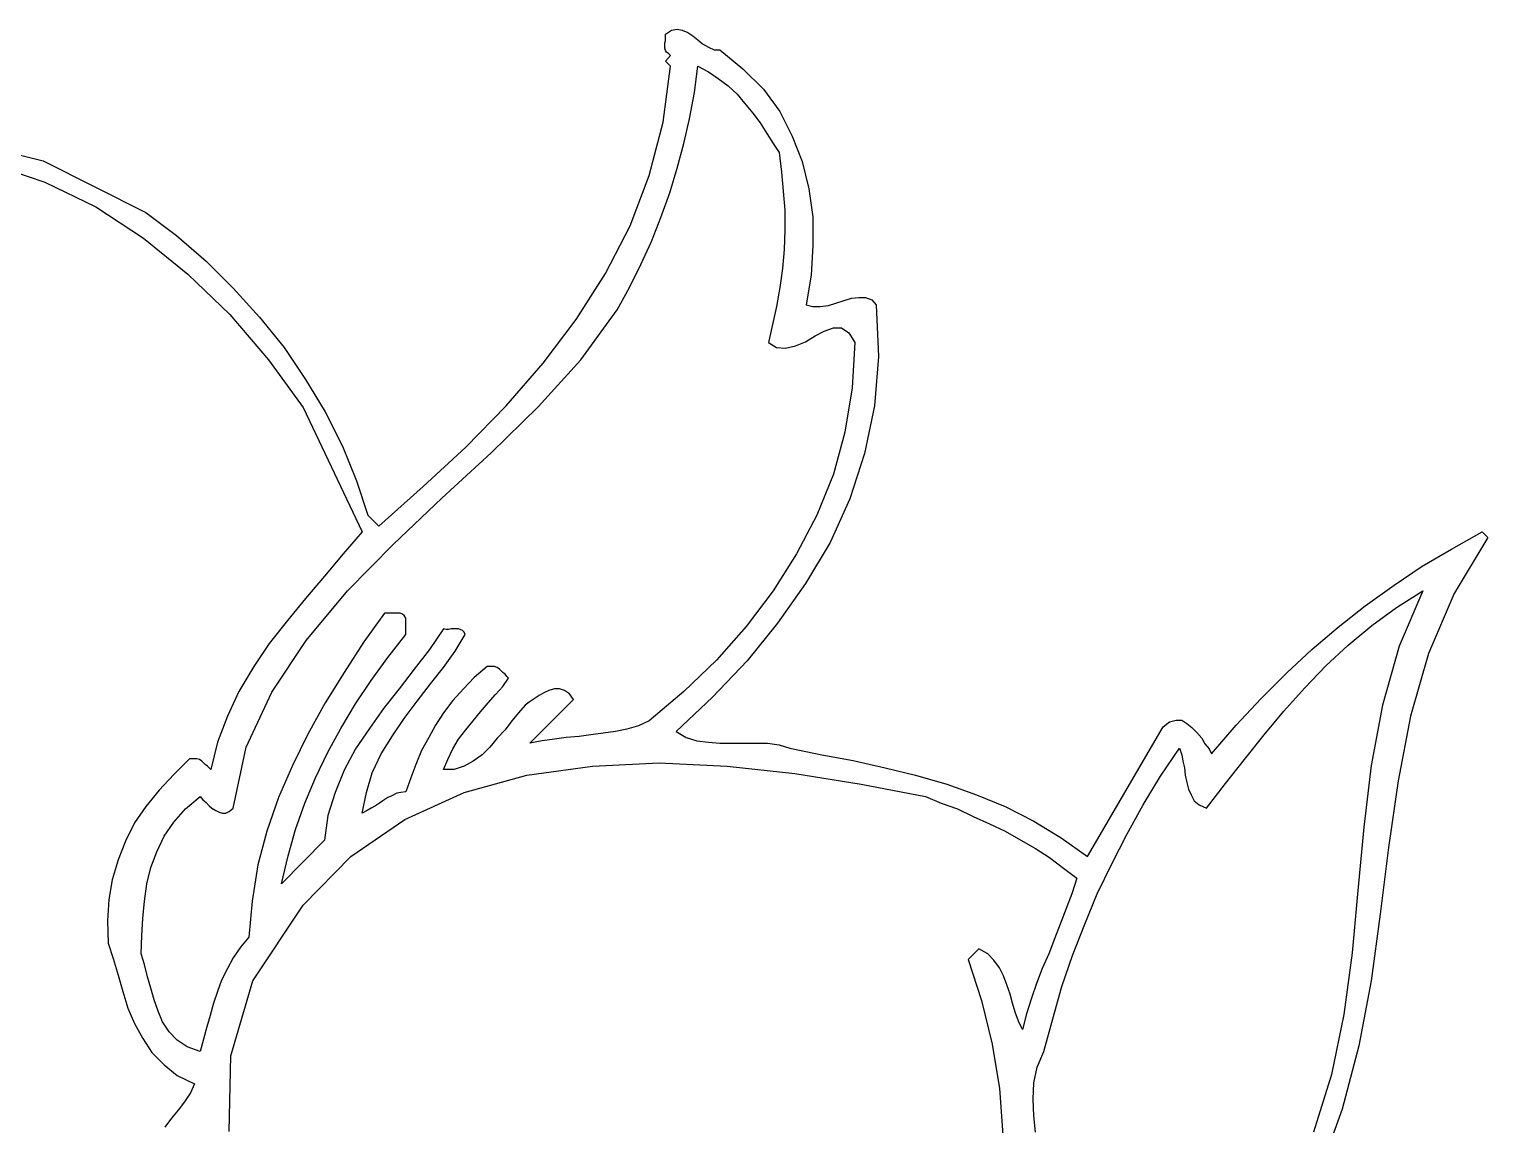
# Model space of a CAD drawing. Extents: x 0.03 to 6.91, y 0.03 to 9.06.
# Drawn here: x 2.127 to 3.901, y 2.443 to 3.775 of the extents above; entities that cross this region are included whole.
import ezdxf

# ---------------------------------------------------------------- set-up
doc = ezdxf.new("R2010")
doc.units = 0
doc.layers.add('1', color=7, linetype='Continuous')

msp = doc.modelspace()

# ---------------------------------------------------------------- linework, layer by layer
msp.add_lwpolyline([(2.019, 3.646), (2.144, 3.615), (2.269, 3.552), (2.306, 3.524), (2.342, 3.493), (2.375, 3.46), (2.407, 3.425), (2.437, 3.388), (2.463, 3.349), (2.487, 3.31), (2.508, 3.268), (2.525, 3.226), (2.539, 3.184), (2.552, 3.171), (2.606, 3.219), (2.658, 3.267), (2.707, 3.317), (2.752, 3.369), (2.792, 3.422), (2.828, 3.478), (2.858, 3.536), (2.881, 3.597), (2.898, 3.662), (2.907, 3.73), (2.901, 3.736), (2.907, 3.743), (2.905, 3.745), (2.902, 3.747), (2.901, 3.749), (2.9, 3.752), (2.9, 3.754), (2.9, 3.758), (2.901, 3.761), (2.901, 3.763), (2.901, 3.766), (2.901, 3.769), (2.908, 3.774), (2.915, 3.775), (2.921, 3.774), (2.928, 3.771), (2.934, 3.767), (2.94, 3.762), (2.946, 3.757), (2.953, 3.753), (2.96, 3.75), (2.967, 3.75), (2.995, 3.727), (3.02, 3.702), (3.04, 3.675), (3.055, 3.645), (3.067, 3.614), (3.075, 3.581), (3.08, 3.547), (3.08, 3.512), (3.078, 3.476), (3.072, 3.44), (3.08, 3.438), (3.089, 3.438), (3.099, 3.439), (3.108, 3.442), (3.118, 3.445), (3.127, 3.448), (3.136, 3.449), (3.144, 3.449), (3.152, 3.446), (3.157, 3.44), (3.16, 3.377), (3.155, 3.317), (3.143, 3.259), (3.125, 3.204), (3.101, 3.151), (3.071, 3.101), (3.037, 3.053), (3, 3.007), (2.958, 2.963), (2.914, 2.921), (2.926, 2.914), (2.939, 2.91), (2.953, 2.908), (2.967, 2.907), (2.981, 2.907), (2.996, 2.907), (3.011, 2.907), (3.025, 2.907), (3.039, 2.905), (3.052, 2.901), (3.091, 2.893), (3.129, 2.886), (3.168, 2.877), (3.205, 2.868), (3.243, 2.857), (3.279, 2.844), (3.314, 2.83), (3.349, 2.812), (3.382, 2.792), (3.414, 2.769), (3.506, 2.927), (3.514, 2.933), (3.522, 2.935), (3.529, 2.935), (3.535, 2.931), (3.541, 2.926), (3.547, 2.92), (3.553, 2.913), (3.557, 2.906), (3.562, 2.9), (3.565, 2.894), (3.595, 2.929), (3.625, 2.961), (3.656, 2.992), (3.687, 3.021), (3.719, 3.048), (3.752, 3.074), (3.787, 3.099), (3.821, 3.122), (3.857, 3.143), (3.894, 3.164), (3.901, 3.157), (3.86, 3.089), (3.829, 3.016), (3.807, 2.94), (3.792, 2.861), (3.78, 2.78), (3.77, 2.699), (3.759, 2.618), (3.744, 2.539), (3.724, 2.462), (3.697, 2.388)])
at = {"layer": '1'}
for points in [[(3.039, 3.625), (3.042, 3.601), (3.044, 3.578), (3.046, 3.555), (3.046, 3.531), (3.045, 3.507), (3.043, 3.484), (3.04, 3.461), (3.036, 3.438), (3.031, 3.416), (3.026, 3.394), (3.036, 3.388), (3.047, 3.387), (3.059, 3.39), (3.071, 3.395), (3.083, 3.402), (3.094, 3.408), (3.105, 3.412), (3.115, 3.412), (3.124, 3.406), (3.131, 3.394), (3.128, 3.339), (3.119, 3.285), (3.105, 3.234), (3.085, 3.184), (3.06, 3.137), (3.032, 3.092), (2.999, 3.049), (2.963, 3.008), (2.923, 2.97), (2.881, 2.934), (2.868, 2.928), (2.854, 2.924), (2.84, 2.921), (2.825, 2.919), (2.81, 2.917), (2.796, 2.915), (2.78, 2.914), (2.766, 2.912), (2.751, 2.91), (2.736, 2.907), (2.789, 2.96), (2.784, 2.967), (2.778, 2.971), (2.772, 2.973), (2.766, 2.973), (2.759, 2.971), (2.753, 2.968), (2.747, 2.965), (2.741, 2.961), (2.735, 2.957), (2.73, 2.953), (2.722, 2.944), (2.714, 2.934), (2.706, 2.923), (2.696, 2.913), (2.687, 2.902), (2.678, 2.893), (2.667, 2.885), (2.656, 2.879), (2.644, 2.875), (2.631, 2.875), (2.636, 2.887), (2.642, 2.9), (2.649, 2.912), (2.658, 2.923), (2.667, 2.934), (2.676, 2.945), (2.685, 2.956), (2.694, 2.966), (2.703, 2.976), (2.71, 2.986), (2.708, 2.988), (2.706, 2.991), (2.703, 2.993), (2.701, 2.995), (2.699, 2.997), (2.696, 2.999), (2.693, 3), (2.69, 3), (2.687, 3), (2.684, 3), (2.668, 2.987), (2.655, 2.973), (2.642, 2.959), (2.631, 2.944), (2.621, 2.929), (2.613, 2.914), (2.604, 2.898), (2.597, 2.881), (2.591, 2.865), (2.585, 2.848), (2.579, 2.847), (2.574, 2.846), (2.568, 2.843), (2.563, 2.841), (2.557, 2.837), (2.553, 2.834), (2.548, 2.831), (2.543, 2.828), (2.538, 2.825), (2.532, 2.822), (2.537, 2.847), (2.544, 2.871), (2.555, 2.894), (2.569, 2.916), (2.583, 2.937), (2.599, 2.958), (2.615, 2.979), (2.631, 2.999), (2.645, 3.019), (2.657, 3.039), (2.656, 3.042), (2.654, 3.044), (2.651, 3.045), (2.649, 3.046), (2.646, 3.046), (2.643, 3.046), (2.64, 3.046), (2.637, 3.045), (2.634, 3.045), (2.631, 3.046), (2.614, 3.021), (2.595, 2.997), (2.577, 2.973), (2.558, 2.949), (2.541, 2.925), (2.524, 2.9), (2.51, 2.874), (2.499, 2.847), (2.49, 2.819), (2.486, 2.789), (2.434, 2.736), (2.442, 2.77), (2.451, 2.802), (2.462, 2.834), (2.475, 2.865), (2.49, 2.896), (2.506, 2.925), (2.524, 2.955), (2.543, 2.983), (2.563, 3.011), (2.585, 3.039), (2.585, 3.042), (2.585, 3.045), (2.585, 3.048), (2.585, 3.05), (2.585, 3.054), (2.585, 3.057), (2.585, 3.059), (2.583, 3.062), (2.581, 3.064), (2.578, 3.065), (2.559, 3.065), (2.534, 3.03), (2.51, 2.993), (2.487, 2.956), (2.466, 2.918), (2.447, 2.88), (2.43, 2.841), (2.416, 2.8), (2.405, 2.759), (2.398, 2.715), (2.394, 2.671), (2.384, 2.659), (2.375, 2.646), (2.368, 2.633), (2.361, 2.619), (2.356, 2.605), (2.351, 2.591), (2.347, 2.576), (2.343, 2.562), (2.339, 2.547), (2.335, 2.532), (2.319, 2.538), (2.307, 2.546), (2.297, 2.556), (2.289, 2.568), (2.284, 2.581), (2.279, 2.595), (2.275, 2.609), (2.271, 2.623), (2.267, 2.638), (2.263, 2.651), (2.264, 2.673), (2.265, 2.694), (2.267, 2.715), (2.27, 2.736), (2.275, 2.756), (2.282, 2.775), (2.291, 2.794), (2.303, 2.811), (2.317, 2.827), (2.335, 2.842), (2.338, 2.838), (2.342, 2.835), (2.346, 2.831), (2.349, 2.828), (2.354, 2.825), (2.358, 2.823), (2.362, 2.822), (2.366, 2.822), (2.37, 2.824), (2.375, 2.828), (2.391, 2.902), (2.422, 2.969), (2.464, 3.032), (2.514, 3.092), (2.57, 3.149), (2.629, 3.205), (2.689, 3.26), (2.746, 3.316), (2.798, 3.373), (2.842, 3.434), (2.857, 3.461), (2.871, 3.489), (2.884, 3.517), (2.895, 3.546), (2.906, 3.576), (2.915, 3.606), (2.923, 3.636), (2.93, 3.666), (2.936, 3.698), (2.94, 3.73), (2.953, 3.723), (2.965, 3.715), (2.977, 3.706), (2.988, 3.696), (2.997, 3.685), (3.007, 3.673), (3.016, 3.661), (3.024, 3.648), (3.032, 3.636), (3.039, 3.625)], [(2.081, 3.611), (2.146, 3.589), (2.208, 3.559), (2.266, 3.521), (2.32, 3.477), (2.371, 3.428), (2.418, 3.373), (2.46, 3.315), (2.532, 3.164), (2.509, 3.137), (2.486, 3.11), (2.463, 3.083), (2.441, 3.056), (2.419, 3.028), (2.4, 3), (2.382, 2.97), (2.368, 2.94), (2.356, 2.908), (2.348, 2.875), (2.346, 2.877), (2.344, 2.879), (2.341, 2.881), (2.339, 2.883), (2.337, 2.885), (2.334, 2.887), (2.331, 2.888), (2.328, 2.888), (2.326, 2.888), (2.322, 2.888), (2.303, 2.869), (2.285, 2.85), (2.269, 2.83), (2.255, 2.81), (2.244, 2.788), (2.235, 2.765), (2.228, 2.741), (2.224, 2.717), (2.222, 2.691), (2.223, 2.664), (2.229, 2.645), (2.235, 2.625), (2.241, 2.605), (2.247, 2.585), (2.255, 2.566), (2.265, 2.548), (2.276, 2.531), (2.291, 2.516), (2.307, 2.503), (2.328, 2.493), (2.323, 2.482), (2.316, 2.471), (2.308, 2.461), (2.3, 2.451), (2.292, 2.44)], [(3.351, 2.434), (3.349, 2.454), (3.348, 2.474), (3.349, 2.494), (3.353, 2.513), (3.361, 2.532), (3.372, 2.572), (3.383, 2.611), (3.396, 2.649), (3.411, 2.687), (3.426, 2.724), (3.444, 2.761), (3.462, 2.796), (3.482, 2.832), (3.503, 2.867), (3.526, 2.901), (3.529, 2.893), (3.53, 2.885), (3.532, 2.877), (3.533, 2.868), (3.535, 2.859), (3.537, 2.851), (3.54, 2.844), (3.544, 2.837), (3.55, 2.832), (3.559, 2.828), (3.582, 2.858), (3.605, 2.887), (3.629, 2.917), (3.653, 2.946), (3.678, 2.974), (3.704, 3.001), (3.731, 3.026), (3.76, 3.05), (3.79, 3.072), (3.822, 3.092), (3.793, 3.025), (3.773, 2.953), (3.759, 2.88), (3.75, 2.805), (3.743, 2.728), (3.736, 2.652), (3.726, 2.577), (3.711, 2.504), (3.689, 2.434)], [(2.37, 2.435), (2.372, 2.527), (2.399, 2.618), (2.46, 2.71), (2.518, 2.769), (2.584, 2.814), (2.656, 2.847), (2.732, 2.868), (2.812, 2.879), (2.893, 2.883), (2.976, 2.879), (3.058, 2.87), (3.139, 2.857), (3.217, 2.842), (3.236, 2.834), (3.256, 2.827), (3.275, 2.818), (3.295, 2.809), (3.314, 2.8), (3.333, 2.789), (3.351, 2.779), (3.368, 2.768), (3.385, 2.755), (3.401, 2.743)], [(3.401, 2.743), (3.395, 2.724), (3.388, 2.706), (3.381, 2.687), (3.374, 2.669), (3.367, 2.651), (3.359, 2.633), (3.352, 2.615), (3.346, 2.597), (3.34, 2.578), (3.335, 2.559), (3.33, 2.569), (3.326, 2.58), (3.323, 2.591), (3.32, 2.602), (3.316, 2.613), (3.312, 2.624), (3.307, 2.634), (3.3, 2.643), (3.293, 2.651), (3.282, 2.657), (3.269, 2.644), (3.285, 2.594), (3.298, 2.541), (3.307, 2.487), (3.311, 2.431)]]:
    msp.add_lwpolyline(points, dxfattribs=at)

doc.saveas('drawing.dxf')
